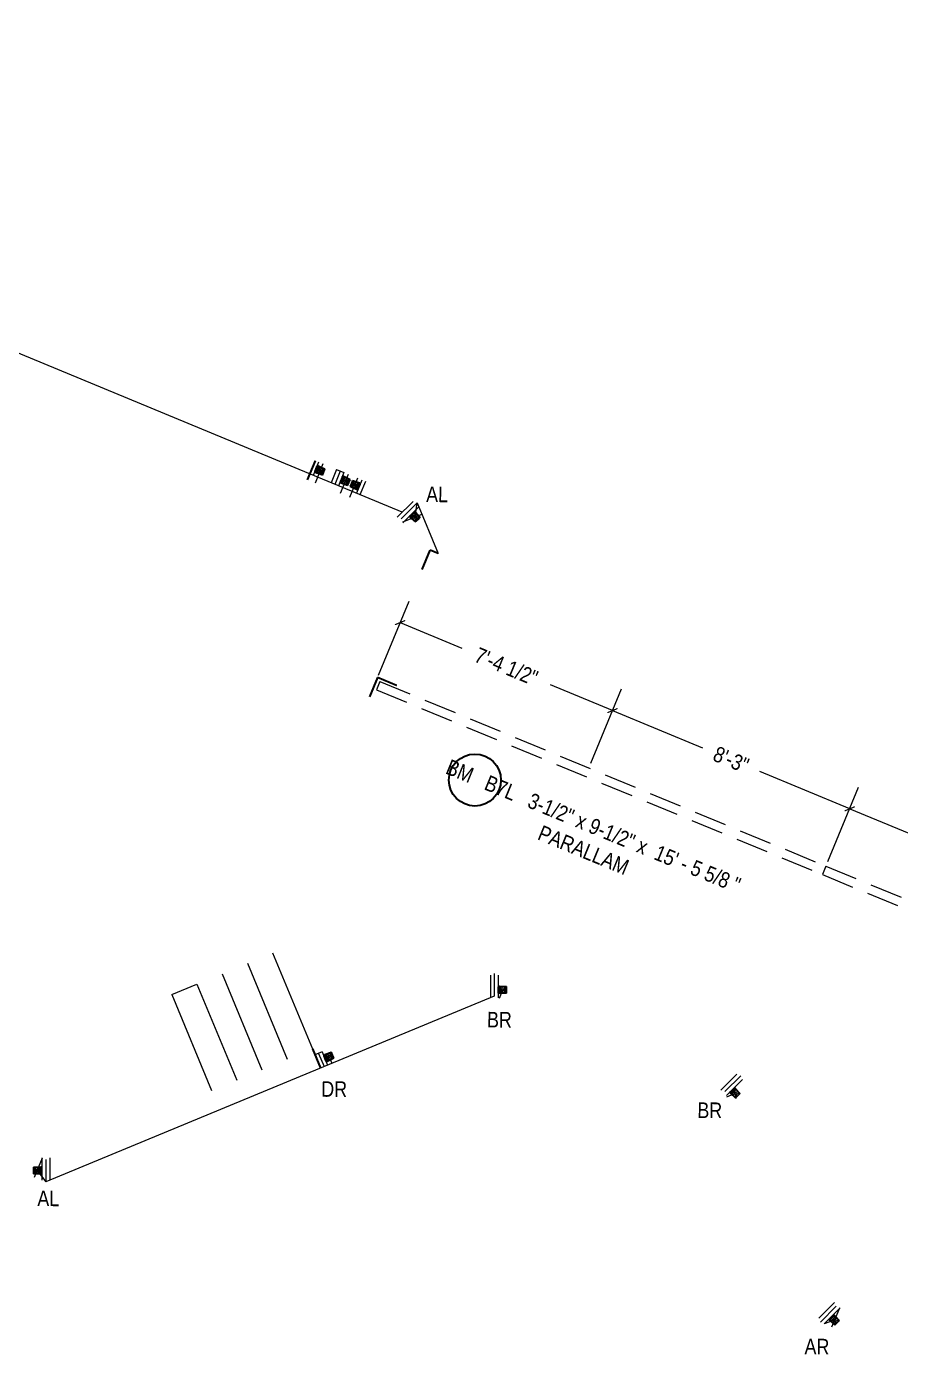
# Model space of a CAD drawing. Header units: inches. Extents: x 23376 to 25615, y 13281 to 14143.
# Drawn here: x 23868 to 24205, y 13613 to 14124 of the extents above; entities that cross this region are included whole.
import ezdxf

# ---------------------------------------------------------------- set-up
doc = ezdxf.new("R2010")
doc.units = ezdxf.units.IN
doc.header["$MEASUREMENT"] = 0
doc.linetypes.add('HIDDEN', pattern=[0.375, 0.25, -0.125])
for name, color, linetype, lineweight in [('BEAM SEAT', 7, 'Continuous', 20), ('BEAMS TEXT', 3, 'Continuous', 20), ('FLOOR BEAMS', 3, 'HIDDEN', 20), ('FOUNDATION', 7, 'Continuous', 30)]:
    doc.layers.add(name, color=color, linetype=linetype, lineweight=lineweight)
doc.layers.add('DIMENSIONS', color=3, linetype='Continuous')
doc.styles.add('ARCHENTLTD', font='technical.ttf', dxfattribs={"height": 6})
doc.dimstyles.new('ARCHENTLTD', dxfattribs={"dimscale": 0.05, "dimtxt": 6, "dimasz": 3, "dimexe": 9, "dimexo": 1, "dimgap": 2.5, "dimtad": 0, "dimdec": 1, "dimzin": 1, "dimdsep": 46, "dimlunit": 4, "dimtxsty": 'ARCHENTLTD', "dimblk": 'ARCHTICK', "dimcen": 6, "dimclrd": 256, "dimclre": 256, "dimclrt": 256, "dimazin": 0, "dimtol": 1, "dimtfac": 1, "dimtdec": 1, "dimtofl": 0, "dimtmove": 1, "dimatfit": 3, "dimldrblk": 'ARCHTICK', "dimfxl": 1, "dimfrac": 2, "dimtolj": 1, "dimtzin": 0, "dimlwd": 9, "dimlwe": 9, "dimarcsym": 0})

# ---------------------------------------------------------------- blocks, each defined once
blk = doc.blocks.new('_ArchTick')
at = {"color": 0, "linetype": 'ByBlock', "const_width": 0.15}
blk.add_lwpolyline([(-0.5, -0.5), (0.5, 0.5)], dxfattribs=at)
blk = doc.blocks.new('*D38')
at = {"layer": 'DIMENSIONS', "lineweight": 9}
for p, q in [((24003.7, 13874.77), (24015.51, 13903.28)), ((24012.06, 13894.97), (24035.87, 13885.11)), ((24093.76, 13861.13), (24069.96, 13870.99)), ((24085.4, 13840.93), (24097.21, 13869.44))]:
    blk.add_line(p, q, dxfattribs=at)
at = {"layer": 'DIMENSIONS', "lineweight": 9, "xscale": 3, "yscale": 3, "zscale": 3}
for p, rotation in [((24012.06, 13894.97), 157.4999999999799), ((24093.76, 13861.13), 337.4999999999798)]:
    blk.add_blockref('_ArchTick', p, dxfattribs=dict(at, rotation=rotation))
at = {"layer": 'DIMENSIONS', "lineweight": 9, "insert": (24052.91, 13878.05), "char_height": 6, "attachment_point": 5, "rotation": 337.5, "style": 'ARCHENTLTD'}
blk.add_mtext('\\A1;7\'-4 1/2"', dxfattribs=at)
blk = doc.blocks.new('*D39')
at = {"layer": 'DIMENSIONS', "lineweight": 9}
for p, q in [((24085.4, 13840.93), (24097.21, 13869.44)), ((24093.76, 13861.13), (24128.37, 13846.8)), ((24185, 13823.34), (24150.39, 13837.67)), ((24176.63, 13803.14), (24188.44, 13831.65))]:
    blk.add_line(p, q, dxfattribs=at)
at = {"layer": 'DIMENSIONS', "lineweight": 9, "xscale": 3, "yscale": 3, "zscale": 3}
for p, rotation in [((24093.76, 13861.13), 157.4999999999799), ((24185, 13823.34), 337.4999999999798)]:
    blk.add_blockref('_ArchTick', p, dxfattribs=dict(at, rotation=rotation))
at = {"layer": 'DIMENSIONS', "lineweight": 9, "insert": (24139.38, 13842.23), "char_height": 6, "attachment_point": 5, "rotation": 337.5, "style": 'ARCHENTLTD'}
blk.add_mtext('\\A1;8\'-3"', dxfattribs=at)
blk = doc.blocks.new('*D40')
at = {"layer": 'DIMENSIONS', "lineweight": 9}
for p, q in [((24176.63, 13803.14), (24188.44, 13831.65)), ((24185, 13823.34), (24226.31, 13806.22)), ((24289.52, 13780.04), (24248.2, 13797.16)), ((24281.15, 13759.84), (24292.96, 13788.36))]:
    blk.add_line(p, q, dxfattribs=at)
at = {"layer": 'DIMENSIONS', "lineweight": 9, "xscale": 3, "yscale": 3, "zscale": 3}
for p, rotation in [((24185, 13823.34), 157.4999999999799), ((24289.52, 13780.04), 337.4999999999798)]:
    blk.add_blockref('_ArchTick', p, dxfattribs=dict(at, rotation=rotation))
at = {"layer": 'DIMENSIONS', "lineweight": 9, "insert": (24237.26, 13801.69), "char_height": 6, "attachment_point": 5, "rotation": 337.5, "style": 'ARCHENTLTD'}
blk.add_mtext('\\A1;9\'-5"', dxfattribs=at)

msp = doc.modelspace()

# ---------------------------------------------------------------- linework, layer by layer
for p, q in [((23979.22, 13953.06), (23980.08, 13955.14)), ((23979.43, 13953.21), (23980.18, 13955.01)), ((23979.54, 13953.12), (23980.31, 13954.96)), ((23979.78, 13953.33), (23979.68, 13953.08)), ((23980.38, 13954.78), (23979.78, 13953.33)), ((23979.86, 13953.21), (23980.48, 13954.69)), ((23980.31, 13954.96), (23980.18, 13955.01)), ((23980.29, 13953.02), (23980.91, 13954.51)), ((23980.53, 13955.13), (23980.31, 13955.23)), ((23980.42, 13955.02), (23980.32, 13955.06)), ((23980.45, 13954.93), (23980.38, 13954.76)), ((23980.42, 13955.02), (23983.06, 13953.93)), ((23980.45, 13954.93), (23980.48, 13954.99)), ((23983.12, 13954.06), (23980.53, 13955.13)), ((23983.12, 13954.05), (23980.56, 13955.3)), ((23981.74, 13952.43), (23982.35, 13953.92)), ((23982.17, 13952.24), (23982.79, 13953.74)), ((23982.29, 13952.05), (23983.01, 13953.79)), ((23982.37, 13952.24), (23982.91, 13953.55)), ((23982.97, 13953.7), (23983.12, 13954.06)), ((23979.35, 13953.01), (23979.22, 13953.06)), ((23979.43, 13953.21), (23979.35, 13953.01)), ((23979.57, 13952.81), (23982.16, 13951.74)), ((23979.63, 13952.97), (23982.22, 13951.89)), ((23979.68, 13953.06), (23979.64, 13952.96)), ((23982.16, 13951.75), (23979.65, 13952.61)), ((23982.16, 13951.74), (23982.31, 13952.1)), ((23989.05, 13948.99), (23988.92, 13949.04)), ((23989.13, 13949.19), (23989.05, 13948.99)), ((23989.13, 13949.19), (23989.88, 13950.99)), ((23989.24, 13949.1), (23990.01, 13950.94)), ((23989.27, 13948.8), (23991.86, 13947.72)), ((23989.33, 13948.95), (23991.92, 13947.87)), ((23989.38, 13949.04), (23989.34, 13948.94)), ((23991.86, 13947.73), (23989.35, 13948.6)), ((23989.48, 13949.32), (23989.38, 13949.06)), ((23990.09, 13950.77), (23989.48, 13949.31)), ((23989.56, 13949.19), (23990.18, 13950.67)), ((23990.01, 13950.94), (23989.88, 13950.99)), ((23990, 13949), (23990.61, 13950.49)), ((23990.23, 13951.12), (23990.01, 13951.21)), ((23990.12, 13951), (23990.02, 13951.04)), ((23990.15, 13950.92), (23990.08, 13950.75)), ((23990.12, 13951), (23992.76, 13949.91)), ((23990.15, 13950.91), (23990.18, 13950.97)), ((23992.82, 13950.04), (23990.23, 13951.12)), ((23992.82, 13950.04), (23990.26, 13951.29)), ((23991.44, 13948.41), (23992.05, 13949.9)), ((23991.87, 13948.22), (23992.49, 13949.72)), ((23992.07, 13948.23), (23992.61, 13949.53)), ((23992.67, 13949.68), (23992.82, 13950.04)), ((23992.98, 13947.63), (23993.7, 13949.36)), ((23993.06, 13947.82), (23993.6, 13949.12)), ((23993.2, 13947.67), (23993.82, 13949.17)), ((23993.63, 13947.5), (23994.25, 13948.99)), ((23993.66, 13949.27), (23993.81, 13949.63)), ((23996.4, 13948.4), (23993.75, 13949.5)), ((23993.81, 13949.63), (23996.5, 13948.7)), ((23993.81, 13949.63), (23996.4, 13948.56)), ((23995.07, 13946.9), (23995.69, 13948.39)), ((23995.51, 13946.73), (23996.12, 13948.21)), ((23996.25, 13948.21), (23995.65, 13946.75)), ((23995.67, 13946.44), (23996.43, 13948.28)), ((23995.81, 13946.42), (23996.56, 13948.22)), ((23995.86, 13946.17), (23996.72, 13948.25)), ((23996.32, 13948.36), (23996.25, 13948.19)), ((23996.31, 13948.36), (23996.33, 13948.42)), ((23996.4, 13948.56), (23996.62, 13948.47)), ((23996.4, 13948.4), (23996.5, 13948.36)), ((23996.43, 13948.28), (23996.56, 13948.23)), ((23991.86, 13947.72), (23992.01, 13948.08)), ((23992.85, 13947.31), (23993, 13947.67)), ((23992.85, 13947.32), (23995.24, 13946.16)), ((23995.44, 13946.24), (23992.85, 13947.31)), ((23995.5, 13946.39), (23992.91, 13947.46)), ((23995.54, 13946.49), (23995.49, 13946.39)), ((23995.65, 13946.76), (23995.55, 13946.5)), ((23995.81, 13946.42), (23995.73, 13946.22)), ((23995.73, 13946.22), (23995.86, 13946.17)), ((24017.42, 13937.66), (24015.83, 13936.06)), ((24016.01, 13935.66), (24015.84, 13935.83)), ((24017.99, 13933.68), (24015.86, 13935.56)), ((24017.36, 13937.41), (24015.99, 13936.03)), ((24016.08, 13935.93), (24015.99, 13936.03)), ((24016.07, 13935.8), (24015.99, 13935.88)), ((24017.99, 13933.67), (24016.01, 13935.66)), ((24016.07, 13935.8), (24018.09, 13933.78)), ((24017.49, 13937.34), (24016.08, 13935.93)), ((24016.16, 13935.8), (24016.12, 13935.76)), ((24016.16, 13935.81), (24016.29, 13935.94)), ((24016.27, 13935.92), (24017.39, 13937.04)), ((24017.53, 13937.01), (24016.4, 13935.87)), ((24017.87, 13936.68), (24016.73, 13935.54)), ((24017.37, 13937.41), (24017.52, 13937.56)), ((24017.38, 13937.03), (24017.58, 13937.23)), ((24017.52, 13937.56), (24017.42, 13937.66)), ((24017.6, 13937.23), (24017.67, 13937.31)), ((24017.67, 13937.32), (24019.65, 13935.33)), ((24017.78, 13937.43), (24019.76, 13935.45)), ((24018.97, 13935.58), (24017.83, 13934.44)), ((24018.26, 13933.95), (24017.99, 13933.67)), ((24019.76, 13935.45), (24018, 13937.43)), ((24019.3, 13935.25), (24018.16, 13934.11)), ((24019.52, 13935.21), (24018.2, 13933.88)), ((24019.38, 13935.06), (24018.38, 13934.07)), ((24019.76, 13935.45), (24019.49, 13935.17)), ((24049.76, 13754.9), (24049.76, 13752.65)), ((24049.9, 13754.9), (24049.76, 13754.9)), ((24049.9, 13754.69), (24049.9, 13754.9)), ((24049.9, 13754.68), (24049.9, 13752.73)), ((24050.04, 13754.73), (24050.04, 13752.73)), ((24050.18, 13754.99), (24052.98, 13754.99)), ((24050.18, 13754.83), (24052.98, 13754.83)), ((24050.18, 13754.72), (24050.18, 13754.83)), ((24050.18, 13754.43), (24050.18, 13754.71)), ((24050.18, 13752.86), (24050.18, 13754.44)), ((24050.3, 13754.52), (24050.3, 13752.91)), ((24052.98, 13754.99), (24050.33, 13755.15)), ((24050.77, 13754.53), (24050.77, 13752.91)), ((24052.33, 13754.52), (24052.33, 13752.91)), ((24052.8, 13754.53), (24052.8, 13752.91)), ((24052.98, 13754.99), (24052.98, 13754.6)), ((24052.98, 13754.66), (24052.98, 13752.78)), ((24052.98, 13754.45), (24052.98, 13753.04)), ((24050.04, 13752.73), (24049.9, 13752.73)), ((24050.18, 13752.48), (24049.94, 13752.48)), ((24050.12, 13752.63), (24050.01, 13752.63)), ((24050.12, 13752.63), (24052.98, 13752.63)), ((24052.98, 13752.49), (24050.14, 13752.32)), ((24050.18, 13752.7), (24050.18, 13752.89)), ((24050.18, 13752.7), (24050.18, 13752.64)), ((24052.98, 13752.48), (24050.18, 13752.48)), ((24052.98, 13752.87), (24052.98, 13752.48)), ((23983.02, 13728.65), (23985.61, 13729.72)), ((23983.08, 13728.5), (23985.68, 13729.57)), ((23985.62, 13729.72), (23983.1, 13728.85)), ((23985.19, 13729.04), (23985.81, 13727.55)), ((23985.61, 13729.72), (23985.76, 13729.36)), ((23985.62, 13729.22), (23986.24, 13727.73)), ((23985.74, 13729.41), (23986.46, 13727.68)), ((23985.82, 13729.22), (23986.36, 13727.92)), ((23982.8, 13728.46), (23982.68, 13728.4)), ((23982.68, 13728.4), (23983.54, 13726.32)), ((23982.88, 13728.26), (23982.8, 13728.46)), ((23982.89, 13728.26), (23983.63, 13726.46)), ((23983, 13728.35), (23983.76, 13726.51)), ((23983.13, 13728.4), (23983.09, 13728.51)), ((23983.24, 13728.13), (23983.13, 13728.39)), ((23983.84, 13726.68), (23983.23, 13728.14)), ((23983.32, 13728.26), (23983.93, 13726.77)), ((23983.76, 13726.51), (23983.63, 13726.45)), ((23983.75, 13728.45), (23984.37, 13726.95)), ((23983.98, 13726.33), (23983.76, 13726.24)), ((23983.88, 13726.45), (23983.77, 13726.4)), ((23983.9, 13726.53), (23983.83, 13726.7)), ((23983.87, 13726.44), (23986.52, 13727.54)), ((23983.91, 13726.53), (23983.93, 13726.47)), ((23986.57, 13727.41), (23983.98, 13726.33)), ((23986.57, 13727.41), (23984.01, 13726.16)), ((23986.43, 13727.76), (23986.57, 13727.41)), ((24140.55, 13716.06), (24138.96, 13714.47)), ((24139.14, 13714.06), (24138.97, 13714.23)), ((24141.13, 13712.08), (24138.99, 13713.97)), ((24140.5, 13715.81), (24139.12, 13714.43)), ((24139.22, 13714.33), (24139.12, 13714.43)), ((24139.2, 13714.2), (24139.13, 13714.28)), ((24141.12, 13712.08), (24139.14, 13714.06)), ((24139.2, 13714.2), (24141.23, 13712.18)), ((24140.63, 13715.74), (24139.22, 13714.33)), ((24139.3, 13714.21), (24139.25, 13714.16)), ((24139.29, 13714.21), (24139.43, 13714.34)), ((24139.41, 13714.33), (24140.53, 13715.44)), ((24140.67, 13715.41), (24139.53, 13714.27)), ((24141.01, 13715.09), (24139.86, 13713.94)), ((24140.5, 13715.81), (24140.65, 13715.96)), ((24140.52, 13715.44), (24140.72, 13715.63)), ((24140.65, 13715.96), (24140.56, 13716.06)), ((24140.73, 13715.64), (24140.81, 13715.72)), ((24140.8, 13715.72), (24142.78, 13713.74)), ((24140.92, 13715.83), (24142.9, 13713.85)), ((24142.1, 13713.98), (24140.96, 13712.84)), ((24142.9, 13713.85), (24141.13, 13715.84)), ((24142.44, 13713.65), (24141.3, 13712.51)), ((24142.66, 13713.61), (24141.33, 13712.28)), ((24142.51, 13713.47), (24141.52, 13712.47)), ((24142.9, 13713.85), (24142.62, 13713.58)), ((24141.4, 13712.35), (24141.12, 13712.08)), ((23871.07, 13685.47), (23873.91, 13685.65)), ((23871.07, 13685.48), (23873.87, 13685.48)), ((23871.07, 13685.09), (23871.07, 13685.48)), ((23873.94, 13685.34), (23871.07, 13685.34)), ((23871.07, 13683.31), (23871.07, 13685.19)), ((23871.07, 13683.52), (23871.07, 13684.93)), ((23871.07, 13682.97), (23871.07, 13683.36)), ((23873.88, 13683.13), (23871.07, 13683.13)), ((23871.07, 13682.98), (23873.72, 13682.82)), ((23873.87, 13682.97), (23871.07, 13682.97)), ((23871.26, 13683.44), (23871.26, 13685.05)), ((23871.73, 13683.45), (23871.73, 13685.05)), ((23873.28, 13683.44), (23873.28, 13685.05)), ((23873.75, 13683.45), (23873.75, 13685.05)), ((23873.87, 13685.27), (23873.87, 13685.33)), ((23873.87, 13685.27), (23873.87, 13685.08)), ((23873.87, 13685.1), (23873.87, 13683.52)), ((23873.87, 13683.53), (23873.87, 13683.25)), ((23873.87, 13683.24), (23873.87, 13683.13)), ((23873.88, 13685.48), (23874.12, 13685.48)), ((23873.93, 13685.33), (23874.04, 13685.33)), ((23874.01, 13683.24), (23874.01, 13685.23)), ((23874.01, 13685.23), (23874.15, 13685.23)), ((23874.15, 13683.28), (23874.15, 13685.23)), ((23874.15, 13683.28), (23874.15, 13683.07)), ((23874.15, 13683.07), (23874.29, 13683.07)), ((23874.29, 13683.07), (23874.29, 13685.32)), ((24178.68, 13628.71), (24177.09, 13627.12)), ((24177.27, 13626.71), (24177.1, 13626.88)), ((24179.26, 13624.74), (24177.13, 13626.62)), ((24178.63, 13628.46), (24177.25, 13627.09)), ((24177.35, 13626.99), (24177.25, 13627.08)), ((24177.34, 13626.86), (24177.26, 13626.93)), ((24179.26, 13624.73), (24177.27, 13626.71)), ((24177.33, 13626.86), (24179.36, 13624.83)), ((24178.76, 13628.4), (24177.35, 13626.99)), ((24177.43, 13626.86), (24177.39, 13626.82)), ((24177.43, 13626.87), (24177.56, 13627)), ((24177.54, 13626.98), (24178.66, 13628.1)), ((24178.8, 13628.07), (24177.66, 13626.93)), ((24179.14, 13627.74), (24177.99, 13626.6)), ((24178.63, 13628.47), (24178.78, 13628.62)), ((24178.65, 13628.09), (24178.85, 13628.29)), ((24178.78, 13628.62), (24178.69, 13628.71)), ((24178.86, 13628.29), (24178.94, 13628.37)), ((24178.93, 13628.37), (24180.92, 13626.39)), ((24179.05, 13628.49), (24181.03, 13626.51)), ((24180.23, 13626.63), (24179.09, 13625.5)), ((24181.03, 13626.5), (24179.26, 13628.49)), ((24181.03, 13626.51), (24180.75, 13626.23)), ((24179.53, 13625.01), (24179.26, 13624.73)), ((24180.57, 13626.31), (24179.43, 13625.16)), ((24180.79, 13626.27), (24179.46, 13624.94)), ((24180.65, 13626.12), (24179.65, 13625.12))]:
    msp.add_line(p, q)
for centre in [(23981.35, 13953.44), (23991.05, 13949.43), (23994.63, 13947.94), (24017.88, 13935.55), (24051.58, 13753.73), (23984.8, 13728.02), (24141.02, 13713.95), (23872.47, 13684.23), (24179.15, 13626.61)]:
    msp.add_circle(centre, 0.429)
for centre, radius, start, end in [((23979.73, 13953.25), 0.0923, 258.1767, 56.8233), ((23980.25, 13955.04), 0.195, 73.2641, 164.3559), ((23980.4, 13955.01), 0.331, 62.2271, 152.8334), ((23980.28, 13954.95), 0.118, 70.0789, 157.7154), ((23980.33, 13954.71), 0.0923, 258.1767, 56.8233), ((23980.39, 13954.96), 0.0677, 335.4709, 73.6034), ((23980.69, 13954.58), 0.235, 336.998, 158.002), ((23981.76, 13954.51), 0.16, 179.3359, 321.6746), ((23982.56, 13953.8), 0.235, 336.998, 158.002), ((23982.93, 13953.63), 0.085, 61.3611, 253.6389), ((23979.74, 13952.97), 0.365, 156.6956, 255.7263), ((23979.84, 13953.13), 0.414, 169.4628, 229.5425), ((23979.67, 13953.09), 0.129, 169.5422, 252.1593), ((23979.62, 13953.11), 0.0734, 179.4342, 328.8747), ((23980.09, 13953.15), 0.238, 167.3865, 327.6135), ((23980.88, 13952.39), 0.152, 358.2209, 136.7791), ((23981.97, 13952.37), 0.238, 167.3865, 327.6135), ((23982.32, 13952.18), 0.0801, 57.5605, 257.4395), ((23989.44, 13948.95), 0.365, 156.6956, 255.7263), ((23989.54, 13949.11), 0.414, 169.4628, 229.5425), ((23989.32, 13949.1), 0.0734, 179.4342, 328.8747), ((23989.37, 13949.07), 0.129, 169.5422, 252.1593), ((23989.43, 13949.24), 0.0923, 258.1767, 56.8233), ((23989.79, 13949.13), 0.238, 167.3865, 327.6135), ((23989.95, 13951.02), 0.195, 73.2641, 164.3559), ((23990.1, 13950.99), 0.331, 62.2271, 152.8334), ((23989.98, 13950.93), 0.118, 70.0789, 157.7154), ((23990.04, 13950.69), 0.0923, 258.1767, 56.8233), ((23990.09, 13950.94), 0.0677, 335.4709, 73.6034), ((23990.39, 13950.56), 0.235, 336.998, 158.002), ((23990.58, 13948.37), 0.152, 358.2209, 136.7791), ((23991.46, 13950.49), 0.16, 179.3359, 321.6746), ((23991.67, 13948.35), 0.238, 167.3865, 327.6135), ((23992.03, 13948.16), 0.0801, 57.5605, 257.4395), ((23992.26, 13949.78), 0.235, 336.998, 158.002), ((23992.63, 13949.61), 0.085, 61.3611, 253.6389), ((23993.64, 13949.19), 0.085, 241.3611, 73.6389), ((23994.02, 13949.05), 0.235, 336.998, 158.002), ((23995.08, 13948.99), 0.16, 173.3254, 315.6641), ((23995.89, 13948.28), 0.235, 336.998, 158.002), ((23996.23, 13948.12), 0.0923, 78.1767, 236.8233), ((23996.38, 13948.34), 0.0677, 61.3966, 159.5291), ((23996.4, 13948.38), 0.331, 342.1666, 72.7729), ((23996.45, 13948.25), 0.118, 337.2846, 64.9211), ((23996.53, 13948.3), 0.195, 330.6441, 61.7359), ((23993.04, 13947.74), 0.0801, 237.5605, 77.4395), ((23993.43, 13947.62), 0.238, 167.3865, 327.6135), ((23994.21, 13946.87), 0.152, 358.2209, 136.7791), ((23995.3, 13946.85), 0.238, 167.3865, 327.6135), ((23995.43, 13946.47), 0.365, 239.2737, 338.3044), ((23995.47, 13946.65), 0.414, 265.4575, 325.5372), ((23995.56, 13946.5), 0.129, 242.8407, 325.4578), ((23995.63, 13946.67), 0.0923, 78.1767, 236.8233), ((23995.62, 13946.49), 0.0734, 166.1253, 315.5658), ((24016.07, 13935.82), 0.331, 139.6666, 230.2729), ((24015.99, 13935.95), 0.195, 128.1441, 219.2359), ((24016.08, 13935.96), 0.118, 134.7846, 222.4211), ((24016.11, 13935.85), 0.0677, 218.8966, 317.0291), ((24016.33, 13936), 0.0923, 235.6767, 34.3233), ((24016.58, 13935.72), 0.235, 134.498, 315.502), ((24017.06, 13934.75), 0.16, 330.8254, 113.1641), ((24017.59, 13937.06), 0.414, 62.9575, 123.0372), ((24017.44, 13937.11), 0.0923, 235.6767, 34.3233), ((24017.71, 13937.22), 0.365, 36.7737, 135.8044), ((24017.52, 13937.27), 0.0734, 323.6253, 113.0658), ((24017.57, 13937.24), 0.129, 40.3407, 122.9578), ((24017.68, 13936.82), 0.238, 324.8865, 125.1135), ((24018.01, 13934.29), 0.235, 134.498, 315.502), ((24018.32, 13934.01), 0.085, 38.8611, 231.1389), ((24018.67, 13936.38), 0.152, 155.7209, 294.2791), ((24019.11, 13935.39), 0.238, 324.8865, 125.1135), ((24019.42, 13935.13), 0.0801, 35.0605, 234.9395), ((24050.3, 13754.6), 0.414, 107.9575, 168.0372), ((24050.28, 13754.79), 0.365, 81.7737, 180.8044), ((24050.16, 13754.71), 0.129, 85.3407, 167.9578), ((24050.11, 13754.7), 0.0734, 8.6253, 158.0658), ((24050.16, 13754.52), 0.0923, 280.6767, 79.3233), ((24050.54, 13754.49), 0.238, 9.8865, 170.1135), ((24051.55, 13754.89), 0.152, 200.7209, 339.2791), ((24052.56, 13754.49), 0.238, 9.8865, 170.1135), ((24052.97, 13754.53), 0.0801, 80.0605, 279.9395), ((24049.96, 13752.68), 0.195, 173.1441, 264.2359), ((24050.11, 13752.65), 0.331, 184.6666, 275.2729), ((24050.02, 13752.75), 0.118, 179.7846, 267.4211), ((24050.11, 13752.7), 0.0677, 263.8966, 2.0291), ((24050.16, 13752.95), 0.0923, 280.6767, 79.3233), ((24050.54, 13752.94), 0.235, 179.498, 0.502), ((24051.56, 13752.59), 0.16, 15.8254, 158.1641), ((24052.56, 13752.94), 0.235, 179.498, 0.502), ((24052.97, 13752.95), 0.085, 83.8611, 276.1389), ((23983.19, 13728.5), 0.365, 104.2737, 203.3044), ((23983.29, 13728.34), 0.414, 130.4575, 190.5372), ((23983.55, 13728.32), 0.238, 32.3865, 192.6135), ((23984.33, 13729.08), 0.152, 223.2209, 1.7791), ((23985.42, 13729.1), 0.238, 32.3865, 192.6135), ((23985.78, 13729.29), 0.0801, 102.5605, 302.4395), ((23983.12, 13728.38), 0.129, 107.8407, 190.4578), ((23983.07, 13728.35), 0.0734, 31.1253, 180.5658), ((23983.19, 13728.21), 0.0923, 303.1767, 101.8233), ((23983.7, 13726.43), 0.195, 195.6441, 286.7359), ((23983.86, 13726.45), 0.331, 207.1666, 297.7729), ((23983.73, 13726.51), 0.118, 202.2846, 289.9211), ((23983.79, 13726.76), 0.0923, 303.1767, 101.8233), ((23983.84, 13726.5), 0.0677, 286.3966, 24.5291), ((23984.14, 13726.89), 0.235, 201.998, 23.002), ((23985.22, 13726.96), 0.16, 38.3254, 180.6641), ((23986.01, 13727.67), 0.235, 201.998, 23.002), ((23986.39, 13727.84), 0.085, 106.3611, 298.6389), ((24139.21, 13714.22), 0.331, 139.6666, 230.2729), ((24139.12, 13714.35), 0.195, 128.1441, 219.2359), ((24139.22, 13714.36), 0.118, 134.7846, 222.4211), ((24139.24, 13714.26), 0.0677, 218.8966, 317.0291), ((24139.46, 13714.4), 0.0923, 235.6767, 34.3233), ((24139.72, 13714.13), 0.235, 134.498, 315.502), ((24140.19, 13713.16), 0.16, 330.8254, 113.1641), ((24140.73, 13715.47), 0.414, 62.9575, 123.0372), ((24140.57, 13715.51), 0.0923, 235.6767, 34.3233), ((24140.84, 13715.62), 0.365, 36.7737, 135.8044), ((24140.7, 13715.64), 0.129, 40.3407, 122.9578), ((24140.66, 13715.68), 0.0734, 323.6253, 113.0658), ((24140.81, 13715.22), 0.238, 324.8865, 125.1135), ((24141.81, 13714.79), 0.152, 155.7209, 294.2791), ((24142.24, 13713.79), 0.238, 324.8865, 125.1135), ((24142.56, 13713.53), 0.0801, 35.0605, 234.9395), ((24141.15, 13712.7), 0.235, 134.498, 315.502), ((24141.45, 13712.42), 0.085, 38.8611, 231.1389), ((23871.08, 13685.01), 0.085, 263.8611, 96.1389), ((23871.09, 13683.44), 0.0801, 260.0605, 99.9395), ((23871.49, 13685.03), 0.235, 359.498, 180.502), ((23871.49, 13683.48), 0.238, 189.8865, 350.1135), ((23872.5, 13685.38), 0.16, 195.8254, 338.1641), ((23872.5, 13683.08), 0.152, 20.7209, 159.2791), ((23873.52, 13685.03), 0.235, 359.498, 180.502), ((23873.52, 13683.48), 0.238, 189.8865, 350.1135), ((23873.78, 13683.18), 0.365, 261.7737, 0.8044), ((23873.89, 13685.01), 0.0923, 100.6767, 259.3233), ((23873.89, 13683.44), 0.0923, 100.6767, 259.3233), ((23873.94, 13685.27), 0.0677, 83.8966, 182.0291), ((23873.95, 13683.27), 0.0734, 188.6253, 338.0658), ((23873.75, 13683.37), 0.414, 287.9575, 348.0372), ((23873.89, 13683.26), 0.129, 265.3407, 347.9578), ((23873.94, 13685.32), 0.331, 4.6666, 95.2729), ((23874.04, 13685.22), 0.118, 359.7846, 87.4211), ((23874.1, 13685.29), 0.195, 353.1441, 84.2359), ((24177.34, 13626.88), 0.331, 139.6666, 230.2729), ((24177.25, 13627.01), 0.195, 128.1441, 219.2359), ((24177.35, 13627.01), 0.118, 134.7846, 222.4211), ((24177.38, 13626.91), 0.0677, 218.8966, 317.0291), ((24177.59, 13627.06), 0.0923, 235.6767, 34.3233), ((24177.85, 13626.78), 0.235, 134.498, 315.502), ((24178.86, 13628.12), 0.414, 62.9575, 123.0372), ((24178.7, 13628.17), 0.0923, 235.6767, 34.3233), ((24178.97, 13628.27), 0.365, 36.7737, 135.8044), ((24178.79, 13628.33), 0.0734, 323.6253, 113.0658), ((24178.84, 13628.29), 0.129, 40.3407, 122.9578), ((24178.94, 13627.88), 0.238, 324.8865, 125.1135), ((24179.94, 13627.44), 0.152, 155.7209, 294.2791), ((24180.38, 13626.44), 0.238, 324.8865, 125.1135), ((24178.32, 13625.81), 0.16, 330.8254, 113.1641), ((24179.28, 13625.35), 0.235, 134.498, 315.502), ((24179.58, 13625.07), 0.085, 38.8611, 231.1389), ((24180.69, 13626.19), 0.0801, 35.0605, 234.9395)]:
    msp.add_arc(centre, radius, start, end)
at = {"layer": 'BEAM SEAT', "lineweight": 30}
for p, q in [((24003.31, 13873.85), (24000.25, 13866.46)), ((24010.7, 13870.78), (24003.31, 13873.85))]:
    msp.add_line(p, q, dxfattribs=at)
at = {"layer": 'BEAM SEAT', "lineweight": 9}
msp.add_line((24003.31, 13873.85), (24010.7, 13870.78), dxfattribs=at)
at = {"layer": 'BEAMS TEXT', "linetype": 'Continuous', "lineweight": 30, "ltscale": 75}
msp.add_circle((24040.83, 13834.42), 10, dxfattribs=at)
at = {"layer": 'FLOOR BEAMS', "color": 3, "lineweight": 9, "ltscale": 50}
msp.add_line((24004.32, 13872.35), (24002.98, 13869.11), dxfattribs=at)
at = {"layer": 'FLOOR BEAMS', "lineweight": 9, "ltscale": 50}
for p, q in [((24004.32, 13872.35), (24175.86, 13801.29)), ((24002.98, 13869.11), (24174.53, 13798.06)), ((24175.86, 13801.29), (24174.53, 13798.06)), ((24175.86, 13801.29), (24384.91, 13714.7)), ((24174.53, 13798.06), (24383.57, 13711.47))]:
    msp.add_line(p, q, dxfattribs=at)
at = {"layer": 'FOUNDATION', "lineweight": 9}
for p, q in [((24012.89, 13937.4), (23561.86, 14124.22)), ((23979.34, 13957.25), (23977.23, 13952.17)), ((23980.72, 13956.68), (23978.62, 13951.6)), ((23987.65, 13953.81), (23985.55, 13948.73)), ((23987.65, 13953.81), (23990.42, 13952.66)), ((23989.04, 13953.23), (23986.93, 13948.15)), ((23990.42, 13952.66), (23988.32, 13947.58)), ((23997.35, 13949.79), (23995.25, 13944.71)), ((23998.74, 13949.22), (23996.63, 13944.13)), ((24010.98, 13935.49), (24017.1, 13941.61)), ((24012.48, 13934.87), (24018.6, 13940.99)), ((24012.48, 13934.87), (24018.6, 13940.99)), ((24013.1, 13933.37), (24019.22, 13939.49)), ((24018.6, 13940.99), (24026.66, 13921.54)), ((23963.04, 13767.96), (23978.34, 13731.01)), ((23943.64, 13759.93), (23958.94, 13722.98)), ((23953.34, 13763.95), (23968.64, 13727)), ((24046.78, 13759.35), (24046.78, 13750.69)), ((24048.28, 13759.97), (24048.28, 13751.31)), ((24049.78, 13759.35), (24049.78, 13750.69)), ((23924.24, 13751.89), (23933.94, 13755.91)), ((23933.94, 13755.91), (23949.24, 13718.96)), ((24048.28, 13751.31), (23875.81, 13679.87)), ((23924.24, 13751.9), (23939.53, 13714.95)), ((23982.08, 13729.85), (23979.31, 13728.7)), ((23979.31, 13728.7), (23981.41, 13723.62)), ((23980.69, 13729.27), (23982.8, 13724.19)), ((23982.08, 13729.85), (23984.18, 13724.76)), ((24141.59, 13721.32), (24135.47, 13715.2)), ((24143.09, 13720.7), (24136.97, 13714.57)), ((24143.71, 13719.2), (24137.59, 13713.07)), ((23874.31, 13689.15), (23874.31, 13680.5)), ((23875.81, 13688.53), (23875.81, 13679.87)), ((23875.81, 13688.53), (23875.81, 13679.87)), ((23877.31, 13689.15), (23877.31, 13680.5)), ((24179.21, 13633.51), (24173.08, 13627.38)), ((24173.71, 13625.88), (24179.83, 13632.01)), ((24179.83, 13632.01), (24173.71, 13625.88)), ((24181.33, 13631.38), (24175.21, 13625.26))]:
    msp.add_line(p, q, dxfattribs=at)
at = {"layer": 'FOUNDATION', "lineweight": 30}
for p, q in [((23979.34, 13957.25), (23976.28, 13949.86)), ((24020.53, 13915.42), (24023.6, 13922.81)), ((24026.66, 13921.54), (24023.6, 13922.81)), ((23978.34, 13731.02), (23981.41, 13723.62))]:
    msp.add_line(p, q, dxfattribs=at)
at = {"layer": 'FOUNDATION', "color": 6, "lineweight": 9}
for p, q in [((23982.4, 13955.98), (23979.34, 13948.59)), ((23992.1, 13951.97), (23989.04, 13944.58)), ((23995.68, 13950.48), (23992.62, 13943.09)), ((24017.88, 13935.55), (24018.6, 13940.99)), ((24020.42, 13936.6), (24013.03, 13933.54)), ((24050.24, 13750.5), (24051.58, 13753.73)), ((23984.8, 13728.02), (23985.86, 13725.46)), ((24137.78, 13712.61), (24141.02, 13713.95)), ((23871.42, 13681.69), (23874.48, 13689.08)), ((23872.47, 13684.23), (23875.81, 13679.87)), ((24179.15, 13626.61), (24175.21, 13625.26)), ((24178.09, 13624.06), (24181.16, 13631.46))]:
    msp.add_line(p, q, dxfattribs=at)

# ---------------------------------------------------------------- texts
at = {"layer": 'BEAMS TEXT', "linetype": 'Continuous', "lineweight": 9, "char_height": 6, "attachment_point": 5, "style": 'ARCHENTLTD'}
for s, insert, rotation in [('AL \\P\\P  ', (24026.22, 13934.3), 359.6375), ('BM   B7L   3-1/2" x 9-1/2" x  15\' - 5 5/8 "\\PPARALLAM \\P\\P  ', (24080.71, 13802.87), 337.6375), ('BR \\P\\P  ', (24050.21, 13732.24), 359.6375), ('DR \\P\\P  ', (23986.66, 13705.55), 359.6375), ('BR \\P\\P  ', (24131.12, 13697.41), 359.6375), ('AL \\P\\P  ', (23876.69, 13663.53), 359.6375), ('AR \\P\\P  ', (24172.34, 13606.52), 359.6375)]:
    msp.add_mtext(s, dxfattribs=dict(at, insert=insert, rotation=rotation))

# ---------------------------------------------------------------- dimensions: what is measured, and where the dimension line sits
at = {"layer": 'DIMENSIONS', "lineweight": 9}
dim = msp.add_aligned_dim(p1=(24003.31, 13873.85), p2=(24085.01, 13840), distance=22.86, dimstyle='ARCHENTLTD', override={"dimscale": 1, "dimtol": 0, "dimtix": 0, "dimtofl": 0, "dimtmove": 1, "dimatfit": 3}, dxfattribs=at)
dim.commit()
dim.dimension.update_dxf_attribs({"geometry": '*D38', "text_midpoint": (24052.91, 13878.05)})
for base, p1, p2, picture, middle in [((24184.9966, 13823.3388), (24085.0137, 13840.0048), (24176.2468, 13802.2148), '*D39', (24139.3801, 13842.2338)), ((24289.52, 13780.04), (24176.25, 13802.21), (24280.77, 13758.92), '*D40', (24237.26, 13801.69))]:
    dim = msp.add_linear_dim(base=base, p1=p1, p2=p2, angle=157.5, dimstyle='ARCHENTLTD', override={"dimscale": 1, "dimtol": 0, "dimtix": 0, "dimtofl": 0, "dimtmove": 1, "dimatfit": 3}, dxfattribs=at)
    dim.commit()
    dim.dimension.update_dxf_attribs({"geometry": picture, "text_midpoint": middle})

doc.saveas('drawing.dxf')
